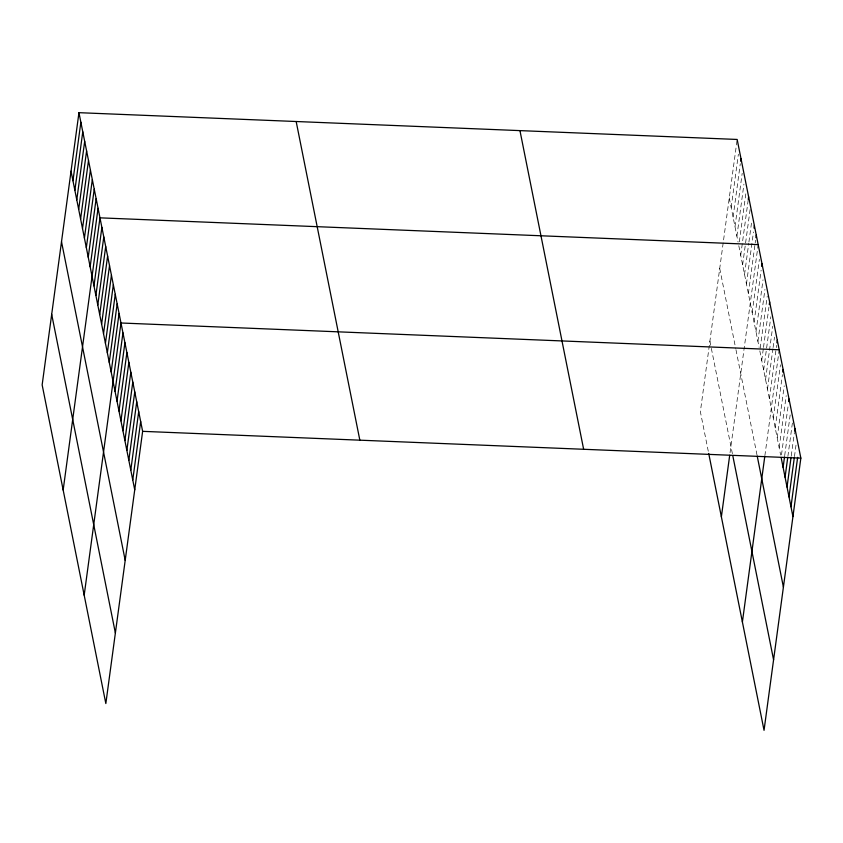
<?xml version="1.0" encoding="UTF-8"?>
<svg xmlns="http://www.w3.org/2000/svg" width="843" height="843" viewBox="0 0 843 843"><rect width="100%" height="100%" fill="white"/><g stroke="black" fill="none" stroke-linecap="round" stroke-linejoin="round"><path stroke-width="0.63" stroke-dasharray="4.21 3.16" d="M736.993 140.749L700.364 411.658L708.478 452.28M731.166 207.494L738.373 154.206M733.083 217.051L740.28 163.774M734.991 226.609L742.188 173.331M736.898 236.177L743.926 184.185M739.332 241.836L746.013 192.446M740.723 255.292L748.278 199.412M742.63 264.85L750.365 207.673M744.538 274.407L748.763 243.227M748.932 241.92L751.745 221.129M746.455 283.975L753.484 231.994M748.363 293.533L755.043 244.154M755.212 242.847L755.57 240.255M730.049 452.702L758.005 245.914M752.188 312.648L759.385 259.37M754.095 322.216L761.124 270.234M756.002 331.773L763.031 279.792M757.92 341.331L764.949 289.349M760.175 348.296L767.204 296.314M761.735 360.456L763.315 348.76M763.495 347.453L768.942 307.168M763.653 370.014L770.85 316.726M765.56 379.571L772.757 326.294M767.467 389.129L772.915 348.844M773.094 347.548L774.496 337.147M769.374 398.697L776.582 345.409M764.875 455.694L779.016 351.067M773.263 418.107L780.46 364.819M775.223 427.949L782.43 374.671M777.193 437.802L784.222 385.82M779.164 447.654L786.192 395.673M781.482 454.904L788.163 405.515M784.685 455.652L790.302 414.071M787.878 456.411L792.452 422.617M791.25 455.863L794.422 432.47M794.454 456.611L796.382 442.322M729.258 197.936L738.089 242.152M738.805 245.734L759.111 347.305M759.828 350.888L780.639 455.041M719.722 268.464L735.718 348.528M735.96 349.719L756.982 454.883M709.901 341.13L732.82 455.842"/><path stroke-width="1.26" d="M78.957 112.677L42.15 384.882L105.839 703.547L142.636 431.342L78.957 112.677L737.161 139.453L800.85 458.118L764.043 730.323L708.721 453.481M72.962 180.718L80.865 122.235M74.869 190.276L82.772 131.803M76.776 199.844L84.69 141.361M78.684 209.401L86.597 150.918M80.601 218.959L88.504 160.476M82.509 228.516L90.412 170.044M84.416 238.074L92.33 179.601M86.334 247.642L94.237 189.159M88.241 257.199L96.144 198.716M90.148 266.757L98.062 208.274M63.162 490.046L99.969 217.842L758.184 244.607M93.973 285.882L101.877 227.399M95.881 295.44L103.794 236.957M97.799 304.997L105.702 246.514M99.706 314.555L107.609 256.082M101.613 324.123L109.527 265.64M103.531 333.68L111.434 275.197M105.438 343.238L113.341 284.755M107.346 352.796L115.259 294.323M109.253 362.364L117.166 303.88M111.171 371.921L119.074 313.438M84.184 595.2L120.981 322.995L779.195 349.771M115.048 391.331L122.952 332.848M117.019 401.173L124.922 342.701M118.989 411.026L126.893 352.543M120.949 420.878L128.863 362.395M122.92 430.731L130.823 372.248M124.89 440.573L132.794 382.1M126.861 450.425L134.764 391.942M128.831 460.278L136.735 401.795M130.791 470.131L138.705 411.647M132.762 479.973L140.676 421.5M740.639 161.171L740.986 158.568M748.278 199.412L748.626 196.809M754.011 228.095L754.359 225.492M755.918 237.652L756.266 235.049M721.376 516.812L729.701 455.262M761.65 266.335L761.998 263.733M769.29 304.576L769.648 301.973M776.93 342.816L777.288 340.214M742.398 621.976L764.706 456.98M782.778 372.069L783.136 369.476M788.69 401.616L789.037 399.024M783.105 467.349L784.506 456.959M785.065 477.201L787.71 457.707M787.035 487.054L791.082 457.159M794.591 431.173L794.949 428.571M789.006 496.896L794.275 457.918M790.976 506.748L797.647 457.37M142.636 431.342L800.85 458.118M781.134 457.496L792.947 516.601M757.214 456.074L783.41 587.128M732.82 455.842L773.579 659.795M519.952 130.612L583.641 449.287M296.167 121.518L359.845 440.183M71.044 171.161L134.732 489.825M61.507 241.688L125.196 560.353M51.686 314.355L115.375 633.019"/></g></svg>
